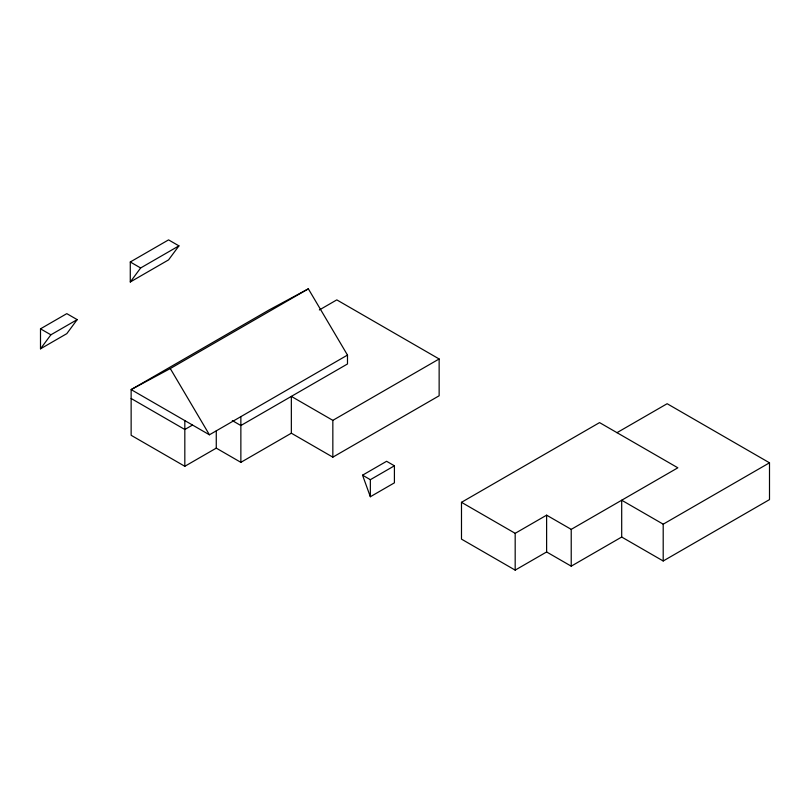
<?xml version="1.0" encoding="UTF-8"?>
<svg xmlns="http://www.w3.org/2000/svg" width="810" height="810" viewBox="0 0 810 810"><rect width="100%" height="100%" fill="white"/><g stroke="black" fill="none" stroke-linecap="round" stroke-linejoin="round"><path stroke-width="1.21" d="M40.5 348.837L50.878 334.813L77.183 319.626L66.805 313.642L40.5 328.83L40.5 348.837L66.805 333.649L77.183 319.626M130.278 281.991L140.646 267.968L178.939 245.865L168.561 239.881L130.278 261.984L130.278 281.991L168.561 259.889L178.939 245.865M319.353 309.957L336.798 299.882L439.142 358.972L439.142 395.776L332.839 457.154L291.347 433.198L240.864 462.338L216.27 448.132L184.822 466.287L131.139 435.294L131.139 389.6L170.282 368.55L308.347 288.836L347.49 355.084L347.49 363.974L240.864 425.533L232.308 420.592M192.415 425.108L184.822 429.492L131.139 398.49M308.347 288.836L269.203 309.886L131.139 389.6L209.425 434.798L347.49 355.084M291.347 433.198L291.347 396.394L332.839 420.35L439.142 358.972M362.546 475.186L386.603 461.285L394.409 465.801L394.409 482.841L370.352 496.733L362.546 475.186L370.352 479.692L394.409 465.801M461.487 502.321L599.562 422.607L677.848 467.805L571.222 529.365L546.618 515.17L515.18 533.324L461.487 502.321L461.487 539.126L515.18 570.119L546.618 551.964L571.222 566.17L621.695 537.03L663.198 560.986L769.5 499.608L769.5 462.804L667.146 403.714L616.987 432.672M621.695 537.03L621.695 500.226L663.198 524.181L769.5 462.804M130.278 261.984L140.646 267.968M40.5 328.83L50.878 334.813M170.282 368.55L209.425 434.798M663.198 524.181L663.198 560.986M571.222 529.365L571.222 566.17M546.618 515.17L546.618 551.964M515.18 533.324L515.18 570.119M370.352 479.692L370.352 496.733M332.839 420.35L332.839 457.154M240.864 416.644L240.864 462.338M216.27 430.96L216.27 448.132M184.822 420.592L184.822 466.287"/></g></svg>
